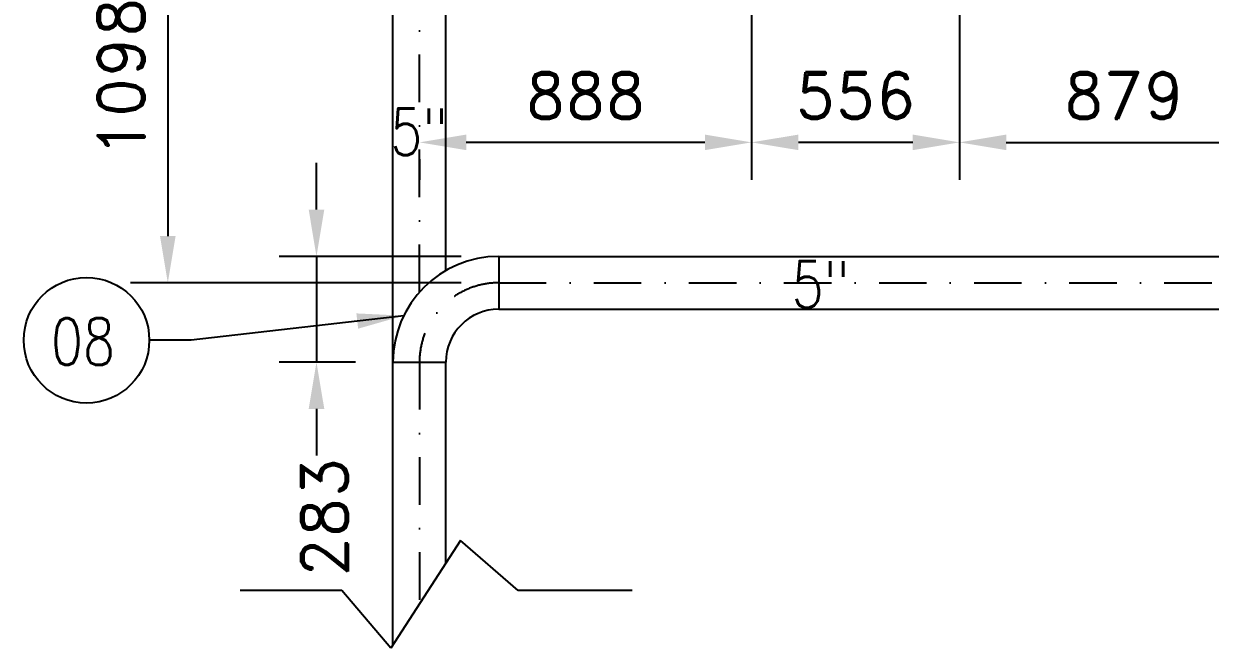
# Model space of a CAD drawing. Header units: millimetres. Extents: x -312439 to 477422, y -331570 to 212570.
# Drawn here: x 357663 to 360834, y 153956 to 155625 of the extents above; entities that cross this region are included whole.
import ezdxf

# ---------------------------------------------------------------- set-up
doc = ezdxf.new("R2010")
doc.units = ezdxf.units.MM
doc.linetypes.add('DASHDOT', pattern=[25.4, 12.7, -6.35, 0, -6.35])
doc.layers.add('ARCONDTEXTO', color=4, linetype='Continuous')
doc.layers.add('TEXTO FORMATO', color=4, linetype='Continuous')
doc.styles.add('ROMAND', font='ROMAND.SHX')
doc.styles.add('ROMANS', font='romans.shx', dxfattribs={"height": 187.5})
doc.dimstyles.new('1-50 (MILIMETRO)', dxfattribs={"dimscale": 0, "dimtxt": 125, "dimasz": 125, "dimexe": 100, "dimexo": 100, "dimgap": 50, "dimtad": 0, "dimdec": 0, "dimzin": 0, "dimdsep": 46, "dimtxsty": 'ROMAND', "dimcen": -390, "dimclrd": 1, "dimclre": 1, "dimclrt": 3, "dimadec": 0, "dimazin": 0, "dimtfac": 1, "dimtdec": 0, "dimtix": 1, "dimtmove": 2, "dimatfit": 2, "dimfxl": 1, "dimtvp": 1, "dimtolj": 1, "dimtzin": 0, "dimarcsym": 0})

# ---------------------------------------------------------------- blocks, each defined once
blk = doc.blocks.new('*D144')
at = {"color": 1, "lineweight": -2, "transparency": 16777216}
for p, q in [((360164, 155710.6), (360164, 155208.3)), ((361042.7, 155711.9), (361042.7, 155208.3)), ((360289, 155308.3), (360917.7, 155308.3))]:
    blk.add_line(p, q, dxfattribs=at)
at = {"color": 1, "transparency": 16777216}
for points in [[(360289, 155329.1), (360289, 155287.5), (360164, 155308.3)], [(360917.7, 155329.1), (360917.7, 155287.5), (361042.7, 155308.3)]]:
    blk.add_solid(points, dxfattribs=at)
at = {"layer": 'Defpoints', "color": 0, "transparency": 16777216}
for p in [(360164, 155810.6), (361042.7, 155811.9), (361042.7, 155308.3)]:
    blk.add_point(p, dxfattribs=at)
at = {"color": 3, "transparency": 16777216, "insert": (360603.4, 155433.3), "char_height": 125, "attachment_point": 5, "style": 'ROMAND'}
blk.add_mtext('\\A1;879', dxfattribs=at)
blk = doc.blocks.new('*D149')
at = {"color": 1, "lineweight": -2, "transparency": 16777216}
for p, q in [((359608.4, 155931.3), (359608.4, 155208.3)), ((360164, 155710.6), (360164, 155208.3)), ((360039, 155308.3), (359733.4, 155308.3))]:
    blk.add_line(p, q, dxfattribs=at)
at = {"color": 1, "transparency": 16777216}
for points in [[(359733.4, 155329.1), (359733.4, 155287.5), (359608.4, 155308.3)], [(360039, 155329.1), (360039, 155287.5), (360164, 155308.3)]]:
    blk.add_solid(points, dxfattribs=at)
at = {"layer": 'Defpoints', "color": 0, "transparency": 16777216}
for p in [(359608.4, 156031.3), (360164, 155810.6), (359608.4, 155308.3)]:
    blk.add_point(p, dxfattribs=at)
at = {"color": 3, "transparency": 16777216, "insert": (359886.2, 155433.3), "char_height": 125, "attachment_point": 5, "style": 'ROMAND'}
blk.add_mtext('\\A1;556', dxfattribs=at)
blk = doc.blocks.new('*D158')
at = {"color": 1, "lineweight": -2, "transparency": 16777216}
for p, q in [((359608.4, 155931.3), (359608.4, 155208.3)), ((359483.4, 155308.3), (358845.6, 155308.3)), ((358720.6, 155263.6), (358720.6, 155208.3))]:
    blk.add_line(p, q, dxfattribs=at)
at = {"color": 1, "transparency": 16777216}
for points in [[(358845.6, 155329.1), (358845.6, 155287.5), (358720.6, 155308.3)], [(359483.4, 155329.1), (359483.4, 155287.5), (359608.4, 155308.3)]]:
    blk.add_solid(points, dxfattribs=at)
at = {"layer": 'Defpoints', "color": 0, "transparency": 16777216}
for p in [(359608.4, 156031.3), (358720.6, 155363.6), (358720.6, 155308.3)]:
    blk.add_point(p, dxfattribs=at)
at = {"color": 3, "transparency": 16777216, "insert": (359164.5, 155433.3), "char_height": 125, "attachment_point": 5, "style": 'ROMAND'}
blk.add_mtext('\\A1;888', dxfattribs=at)
blk = doc.blocks.new('*D159')
at = {"color": 1, "lineweight": -2, "transparency": 16777216}
for p, q in [((358832.5, 156031.3), (357948.1, 156031.3)), ((358048.1, 155906.3), (358048.1, 155057.9)), ((358832.5, 154932.9), (357948.1, 154932.9))]:
    blk.add_line(p, q, dxfattribs=at)
at = {"color": 1, "transparency": 16777216}
for points in [[(358027.2, 155906.3), (358068.9, 155906.3), (358048.1, 156031.3)], [(358027.2, 155057.9), (358068.9, 155057.9), (358048.1, 154932.9)]]:
    blk.add_solid(points, dxfattribs=at)
at = {"layer": 'Defpoints', "color": 0, "transparency": 16777216}
for p in [(358932.5, 156031.3), (358048.1, 154932.9), (358932.5, 154932.9)]:
    blk.add_point(p, dxfattribs=at)
at = {"color": 3, "transparency": 16777216, "insert": (357923.1, 155482.1), "char_height": 125, "attachment_point": 5, "rotation": 90, "style": 'ROMAND'}
blk.add_mtext('\\A1;1098', dxfattribs=at)
blk = doc.blocks.new('*D70')
at = {"color": 1, "lineweight": -2, "transparency": 16777216}
for p, q in [((358445.4, 155128.6), (358445.4, 155253.6)), ((358832.5, 155003.6), (358345.4, 155003.6)), ((358445.4, 155003.6), (358445.4, 154721)), ((358549.9, 154721), (358345.4, 154721)), ((358445.4, 154596), (358445.4, 154471))]:
    blk.add_line(p, q, dxfattribs=at)
at = {"color": 1, "transparency": 16777216}
for points in [[(358424.6, 155128.6), (358466.3, 155128.6), (358445.4, 155003.6)], [(358424.6, 154596), (358466.3, 154596), (358445.4, 154721)]]:
    blk.add_solid(points, dxfattribs=at)
at = {"layer": 'Defpoints', "color": 0, "transparency": 16777216}
for p in [(358932.5, 155003.6), (358445.4, 154721), (358649.9, 154721)]:
    blk.add_point(p, dxfattribs=at)
at = {"color": 3, "transparency": 16777216, "insert": (358467, 154305.9), "char_height": 125, "attachment_point": 5, "rotation": 90, "style": 'ROMAND'}
blk.add_mtext('\\A1;283', dxfattribs=at)

msp = doc.modelspace()

# ---------------------------------------------------------------- linework, layer by layer
at = {"color": 5, "linetype": 'Continuous', "extrusion": (0, 1, 0)}
for p, q in [((358649.912, 154720.962), (358649.912, 155819.316)), ((358791.212, 154965.701), (358791.212, 155819.316)), ((358932.512, 155003.562), (358932.512, 154862.262)), ((358932.512, 155003.562), (366571.953, 155003.562)), ((358932.512, 154862.262), (366571.953, 154862.262)), ((358649.912, 154720.962), (358791.212, 154720.962)), ((358649.912, 153965.498), (358649.912, 154720.962)), ((358791.212, 154183.863), (358791.212, 154720.962))]:
    msp.add_line(p, q, dxfattribs=at)
at = {"color": 6, "linetype": 'DASHDOT', "ltscale": 10, "extrusion": (0, 1, 0)}
for p, q in [((358720.562, 154907.884), (358720.562, 155819.316)), ((358932.512, 154932.912), (366571.953, 154932.912))]:
    msp.add_line(p, q, dxfattribs=at)
at = {"color": 6, "linetype": 'DASHDOT', "ltscale": 10}
msp.add_line((358720.562, 154720.962), (358720.562, 154074.681), dxfattribs=at)
at = {"color": 2}
for p, q in [((358830.288, 154244.252, 0), (358643.87, 153956.161, 0)), ((358984.035, 154110.843, 0), (358830.288, 154244.252, 0)), ((358513.185, 154110.843, 0), (358241.573, 154110.843, 0)), ((358643.87, 153956.161, 0), (358513.185, 154110.843, 0)), ((359289.071, 154110.843, 0), (358984.035, 154110.843, 0))]:
    msp.add_line(p, q, dxfattribs=at)
at = {"color": 5, "linetype": 'Continuous'}
for radius in [282.6, 141.3]:
    msp.add_arc((358932.512, 154720.962), radius, 90, 180, dxfattribs=at)
at = {"color": 6, "linetype": 'DASHDOT', "ltscale": 10}
msp.add_arc((358932.512, 154720.962), 211.95, 90, 180, dxfattribs=at)
at = {"layer": 'TEXTO FORMATO', "color": 1}
msp.add_circle((357830.842, 154779.44), 167.835, dxfattribs=at)

# ---------------------------------------------------------------- texts
at = {"layer": 'ARCONDTEXTO', "linetype": 'Continuous', "lineweight": -3, "style": 'ROMANS', "width": 0.8}
for p in [(358642.7, 155274.193), (359715.519, 154865.932)]:
    msp.add_text('5"', height=125, dxfattribs=at).set_placement(p)
at = {"layer": 'ARCONDTEXTO', "color": 3, "linetype": 'Continuous', "lineweight": -3, "style": 'ROMANS', "width": 0.8}
msp.add_text('08', height=125, dxfattribs=at).set_placement((357735.523, 154713.375))

# ---------------------------------------------------------------- dimensions: what is measured, and where the dimension line sits
dim = msp.add_linear_dim(base=(358048.069, 154932.912), p1=(358932.512, 156031.266), p2=(358932.512, 154932.912), angle=90, dimstyle='1-50 (MILIMETRO)', override={"dimscale": 1})
dim.commit()
dim.dimension.update_dxf_attribs({"geometry": '*D159', "text_midpoint": (357923.069, 155482.089)})
for base, p1, p2, picture, middle in [((358720.562, 155308.315), (359608.408, 156031.266), (358720.562, 155363.6), '*D158', (359164.485, 155433.315)), ((359608.408, 155308.315), (360164.018, 155810.562), (359608.408, 156031.266), '*D149', (359886.213, 155433.315)), ((361042.69, 155308.315), (360164.018, 155810.562), (361042.69, 155811.898), '*D144', (360603.354, 155433.315))]:
    dim = msp.add_linear_dim(base=base, p1=p1, p2=p2, dimstyle='1-50 (MILIMETRO)', override={"dimscale": 1})
    dim.commit()
    dim.dimension.update_dxf_attribs({"geometry": picture, "text_midpoint": middle})
dim = msp.add_linear_dim(base=(358445.442, 154720.962), p1=(358932.512, 155003.562), p2=(358649.912, 154720.962), angle=90, dimstyle='1-50 (MILIMETRO)', override={"dimscale": 1})
dim.commit()
dim.dimension.update_dxf_attribs({"geometry": '*D70', "text_midpoint": (358467.04, 154305.902), "dimtype": 160})

# ---------------------------------------------------------------- leaders
at = {"layer": 'TEXTO FORMATO'}
msp.add_leader([(358678.633, 154845.091), (358110.831, 154779.44), (357998.677, 154779.44)], dimstyle='1-50 (MILIMETRO)', override={"dimscale": 1}, dxfattribs=at)

doc.saveas('drawing.dxf')
